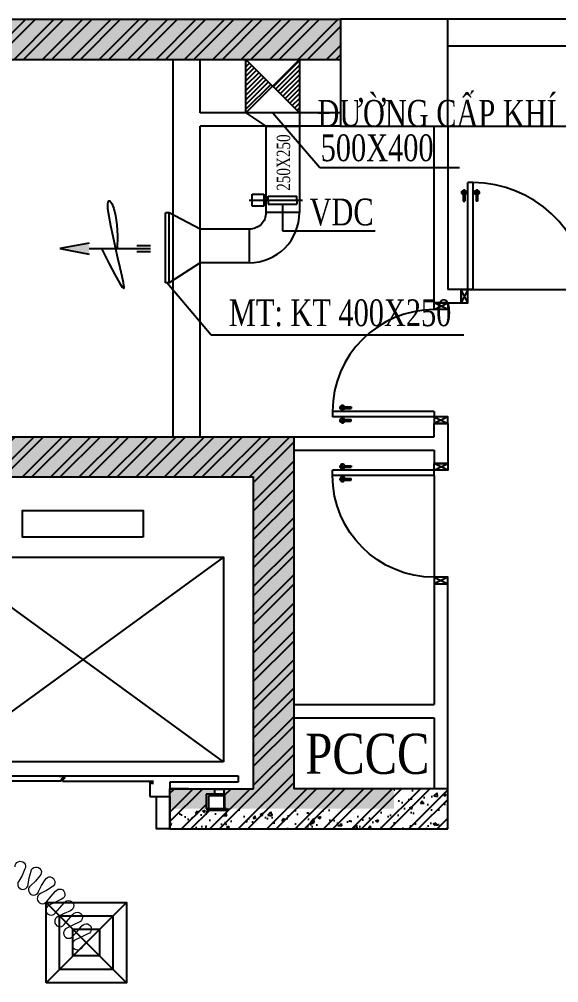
# Model space of a CAD drawing. Header units: metres. Extents: x 352651 to 1421851, y -87441 to -24441.
# Drawn here: x 1192932 to 1196962, y -55660 to -48460 of the extents above; entities that cross this region are included whole.
import ezdxf
from ezdxf.enums import TextEntityAlignment as Align

# ---------------------------------------------------------------- set-up
doc = ezdxf.new("R2010")
doc.units = ezdxf.units.M
doc.header["$LTSCALE"] = 300
doc.header["$MEASUREMENT"] = 0
for name, color, linetype in [('CUA', 8, 'CONTINUOUS'), ('CUAGIO', 2, 'CONTINUOUS'), ('HATCH', 145, 'CONTINUOUS'), ('TEXT', 4, 'CONTINUOUS'), ('THAY', 9, 'CONTINUOUS'), ('TUONG', 7, 'CONTINUOUS'), ('vach', 6, 'CONTINUOUS')]:
    doc.layers.add(name, color=color, linetype=linetype)
doc.layers.add('noi mem', color=5, linetype='BATTING', lineweight=0)
doc.styles.add('chu thich', font='vntimeh.shx', dxfattribs={"width": 0.8})
doc.styles.add('VNCC-RMD', font='vntimeh.shx', dxfattribs={"width": 0.75, "height": 300, "bigfont": 'vns.shx'})
doc.linetypes.add('BATTING', pattern='A,0.0001,-0.1,[134,ltypeshp.shx,S=0.1,R=0,X=-0.1,Y=0],-0.2,[134,ltypeshp.shx,S=0.1,R=180,X=0.1,Y=0],-0.1', length=0.4001)
pattern_1 = [(45, (715499.62, -347750.56), (-106.066017, 106.066017), []), (45, (715570.34, -347750.56), (-106.066017, 106.066017), [])]
pattern_2 = [(50, (715499.62, -347750.56), (215.178055, -18.82564), [22.5, -247.5]), (355, (715499.62, -347750.56), (-41.6254, 225.65764), [18, -198]), (100.4514, (715517.56, -347752.12), (173.552815, 206.83186), [19.12206, -210.34263]), (46.1842, (715499.62, -347690.56), (320.17231, -49.6557), [33.75, -371.25]), (96.6356, (715526.3, -347694.7), (280.39881, 292.23536), [28.68309, -315.5139]), (351.1842, (715499.62, -347690.56), (280.39858, 292.23558), [27, -297]), (21, (715529.62, -347705.56), (179.072116, -120.785667), [22.5, -247.5]), (326, (715529.62, -347705.56), (72.9946, 217.54501), [18, -198]), (71.4514, (715544.55, -347715.62), (252.06679, 96.75915), [19.12206, -210.34263]), (37.5, (715499.624, -347750.556), (3.647957, 99.868156), [0, -195.6, 0, -201, 0, -198.75]), (7.5, (715499.62, -347750.56), (78.920861, 118.323514), [0, -114.6, 0, -191.1, 0, -75.75]), (327.5, (715432.724, -347750.556), (160.146731, -6.766462), [0, -75, 0, -234, 0, -310.5]), (317.5, (715402.72, -347750.56), (174.95585, 30.031495), [0, -97.5, 0, -155.4, 0, -220.5])]

# ---------------------------------------------------------------- blocks, each defined once
blk = doc.blocks.new('c900')
at = {"layer": 'CUA', "ltscale": 0.2}
for p, q in [((22.3, 811.5), (22.3, 756.6)), ((50, 100), (50, 860)), ((90, 860), (50, 860)), ((90, 100), (90, 860)), ((117.7, 811.5), (117.7, 756.6)), ((46.9, 785.3), (-2.3, 785.3)), ((16.3, 769.1), (16.3, 719.8)), ((28.2, 769.1), (28.2, 719.8)), ((93.1, 785.3), (142.3, 785.3)), ((111.8, 769.1), (111.8, 719.8)), ((123.7, 769.1), (123.7, 719.8)), ((16.3, 719.8), (28.2, 719.8)), ((123.7, 719.8), (111.8, 719.8)), ((50, 100), (0, 0)), ((50, 0), (0, 100)), ((50, 0), (50, 100)), ((90, 100), (50, 100)), ((850, 0), (850, 100)), ((850, 0), (900, 100)), ((850, 100), (900, 0)), ((50, 0), (50, 0)), ((850, 0), (850, 0))]:
    blk.add_line(p, q, dxfattribs=at)
for points in [[(50, 100), (0, 100), (0, 0), (50, 0)], [(850, 100), (900, 100), (900, 0), (850, 0)]]:
    blk.add_lwpolyline(points, close=True, dxfattribs=at)
for centre in [(22.3, 785.3), (117.7, 785.3)]:
    blk.add_circle(centre, 17.3, dxfattribs=at)
blk.add_arc((90, 100), 760, 0, 90, dxfattribs=at)
blk = doc.blocks.new('c1000')
at = {"layer": 'CUA', "ltscale": 0.2}
for p, q in [((50, 100), (50, 900)), ((90, 900), (50, 900)), ((90, 100), (90, 900)), ((46.9, 825.3), (-2.3, 825.3)), ((16.3, 809.1), (16.3, 759.8)), ((22.3, 851.5), (22.3, 796.6)), ((28.2, 809.1), (28.2, 759.8)), ((93.1, 825.3), (142.3, 825.3)), ((111.8, 809.1), (111.8, 759.8)), ((117.7, 851.5), (117.7, 796.6)), ((123.7, 809.1), (123.7, 759.8)), ((16.3, 759.8), (28.2, 759.8)), ((123.7, 759.8), (111.8, 759.8)), ((50, 100), (0, 0)), ((50, 0), (0, 100)), ((50, 0), (50, 100)), ((90, 100), (50, 100)), ((950, 0), (950, 100)), ((950, 0), (1000, 100)), ((950, 100), (1000, 0)), ((50, 0), (50, 0)), ((950, 0), (950, 0))]:
    blk.add_line(p, q, dxfattribs=at)
for points in [[(50, 100), (0, 100), (0, 0), (50, 0)], [(950, 100), (1000, 100), (1000, 0), (950, 0)]]:
    blk.add_lwpolyline(points, close=True, dxfattribs=at)
for centre in [(22.3, 825.3), (117.7, 825.3)]:
    blk.add_circle(centre, 17.3, dxfattribs=at)
blk.add_arc((80.9, 27.6), 872.2, 4.75896, 89.39897, dxfattribs=at)
blk = doc.blocks.new('cot1')
at = {"layer": 'vach'}
blk.add_lwpolyline([(-400, -400), (400, -400), (400, 400), (-400, 400)], close=True, dxfattribs=at)
blk = doc.blocks.new('SAD')
at = {"layer": 'CUAGIO', "color": 8}
for p, q in [((-300, -300), (300, 300)), ((300, -300), (-300, 300))]:
    blk.add_line(p, q, dxfattribs=at)
at = {"layer": 'CUAGIO'}
blk.add_lwpolyline([(300, -300), (300, 300), (-300, 300), (-300, -300)], close=True, dxfattribs=at)
at = {"layer": 'CUAGIO', "color": 8}
for points in [[(200, -200), (200, 200), (-200, 200), (-200, -200)], [(100, -100), (100, 100), (-100, 100), (-100, -100)]]:
    blk.add_lwpolyline(points, close=True, dxfattribs=at)
blk = doc.blocks.new('tang ap cau thang')
at = {"layer": 'CUAGIO', "linetype": 'ByBlock', "ltscale": 1.5}
h = blk.add_hatch(dxfattribs=at)
h.set_pattern_fill('ANSI31', color=256, scale=200, style=0)
h.set_pattern_definition([(45, (0, 49505.64), (-17.6776695, 17.6776695), [])])
h.paths.add_polyline_path([(839475.9, 669.4), (839275.9, 469.4), (839475.9, 269.4)])
h.paths.add_polyline_path([(839075.9, 669.4), (839075.9, 269.4), (839275.9, 469.4)])
at = {"layer": 'CUAGIO'}
blk.add_hatch(color=1, dxfattribs=at).paths.add_polyline_path([(837685.1, -743.8), (837904.6, -702.8), (837904.6, -743.8), (837904.6, -784.8)])
at = {"layer": 'CUAGIO', "linetype": 'ByBlock', "ltscale": 1.5}
for p, q in [((839475.9, 669.4), (839075.9, 269.4)), ((839075.9, 669.4), (839475.9, 269.4))]:
    blk.add_line(p, q, dxfattribs=at)
at = {"layer": 'CUAGIO', "ltscale": 1.5}
for p, q in [((839075.9, 269.4), (839225.9, 169.4)), ((839475.9, 269.4), (839475.9, -474.9)), ((839225.9, 169.4), (839225.9, -474.9)), ((839225.9, 169.4), (839475.9, 169.4))]:
    blk.add_line(p, q, dxfattribs=at)
at = {"layer": 'CUAGIO', "color": 1}
for p, q in [((839122.5, -426.1), (839122.5, -338.7)), ((839122.5, -338.7), (839209.8, -338.7)), ((839209.8, -338.7), (839209.8, -426.1)), ((839242.9, -351.6), (839457, -351.6)), ((839242.9, -382.4), (839242.9, -351.6)), ((839457, -382.4), (839457, -351.6)), ((839101.2, -382.4), (839499.5, -382.4)), ((839209.8, -426.1), (839122.5, -426.1)), ((839242.9, -382.4), (839242.9, -413.2)), ((839242.9, -413.2), (839457, -413.2)), ((839457, -382.4), (839457, -413.2)), ((838503.2, -1000.4), (838503.2, -477.2)), ((837904.6, -702.8), (837685.1, -743.8)), ((837685.1, -743.8), (837904.6, -784.8)), ((837904.6, -743.8), (838364.3, -743.8)), ((838261.3, -720.9), (838364.3, -720.9)), ((838261.3, -766.7), (838364.3, -766.7))]:
    blk.add_line(p, q, dxfattribs=at)
at = {"layer": 'CUAGIO'}
for p, q in [((838474.1, -1000.4), (838474.1, -477.2)), ((838503.2, -477.2), (838474.1, -477.2)), ((838733.2, -599.9), (838503.2, -477.2)), ((838733.2, -849.9), (838733.2, -599.9)), ((839100.9, -599.9), (838733.2, -599.9)), ((838733.2, -849.9), (838503.2, -1000.4)), ((839100.9, -849.9), (838733.2, -849.9)), ((838503.2, -1000.4), (838474.1, -1000.4))]:
    blk.add_line(p, q, dxfattribs=at)
at = {"layer": 'CUAGIO', "ltscale": 1.5}
blk.add_lwpolyline([(839075.9, 669.4), (839475.9, 669.4), (839475.9, 269.4), (839075.9, 269.4)], close=True, dxfattribs=at)
at = {"layer": 'CUAGIO', "color": 1}
blk.add_lwpolyline([(837996.9, -743.8), (838055.1, -857.9), (838099.5, -943), (838131.5, -1000.9), (838152.4, -1033.6), (838163.6, -1043.1), (838166.3, -1031.4), (838162, -1000.4), (838152, -952.1), (838137.7, -888.9), (838120.5, -815), (838102.1, -735), (838083.8, -653.6), (838067.3, -575.4), (838054.1, -505), (838045.7, -447.1), (838043.6, -406.3), (838048.7, -386.3), (838059.4, -386.7), (838073.4, -406.2), (838088.5, -443.5), (838102.3, -497.2), (838112.6, -566), (838117, -648.7), (838113.4, -743.8)], dxfattribs=at)
at = {"layer": 'CUAGIO', "ltscale": 1.5}
blk.add_lwpolyline([(839100.9, -599.9), (839100.9, -849.9), (839100.9, -849.9, 0.414214), (839475.9, -474.9), (839475.9, -474.9), (839225.9, -474.9, -0.414214), (839100.9, -599.9)], format="xyb", close=True, dxfattribs=at)

msp = doc.modelspace()

# ---------------------------------------------------------------- hatches: boundary and pattern name
at = {"layer": 'HATCH', "linetype": 'Continuous'}
h = msp.add_hatch(dxfattribs=at)
h.set_pattern_fill('AR-CONC,_O', color=256, scale=30)
h.set_pattern_definition(pattern_2)
h.paths.add_polyline_path([(1195332.1, -48459.6), (1188998.3, -48459.6), (1188998.3, -48759.6), (1195332.1, -48759.6)])
h.paths.add_polyline_path([(1188998.3, -48459.6), (1188132.1, -48459.6), (1188132.1, -48759.6), (1188998.3, -48759.6)])
h = msp.add_hatch(dxfattribs=at)
h.set_pattern_fill('ANSI32,_O', color=256, scale=400)
h.set_pattern_definition(pattern_1)
h.paths.add_polyline_path([(1195332.1, -48459.6), (1188998.3, -48459.6), (1188998.3, -48759.6), (1195332.1, -48759.6)])
h = msp.add_hatch(dxfattribs=at)
h.set_pattern_fill('ANSI32,_O', color=256, scale=400)
h.set_pattern_definition(pattern_1)
h.paths.add_polyline_path([(1194982.1, -51579.6), (1188998.3, -51579.6), (1188998.3, -51879.6), (1191832.1, -51879.6), (1191832.1, -54215.6), (1191887.1, -54215.6), (1191887.1, -54249.6), (1191887.1, -54261.6), (1191890.6, -54261.6), (1191890.6, -54359.6), (1191904.6, -54359.6), (1192757.1, -54359.6), (1192757.1, -54209.6), (1192132.1, -54209.6), (1192132.1, -51879.6), (1194682.1, -51879.6), (1194682.1, -54209.6), (1194462.1, -54209.6), (1194462.1, -54249.6), (1194462.1, -54261.6), (1194465.6, -54261.6), (1194465.6, -54359.6), (1194479.6, -54359.6), (1195732.1, -54359.6), (1195732.1, -54209.6), (1194982.1, -54209.6)])
h.paths.add_polyline_path([(1188998.3, -51579.6), (1187732.1, -51579.6), (1187732.1, -51879.6), (1188998.3, -51879.6)])
h.paths.add_polyline_path([(1187732.1, -51579.6), (1187332.1, -51579.6), (1187332.1, -54359.6), (1187732.1, -54359.6), (1187732.1, -54209.6), (1187632.1, -54209.6), (1187632.1, -51879.6), (1187732.1, -51879.6)])
h.paths.add_polyline_path([(1188232.1, -54359.6), (1187954.6, -54359.6), (1187954.6, -54369.6), (1187809.6, -54369.6), (1187809.6, -54359.6), (1187732.1, -54359.6), (1187732.1, -54509.6), (1188232.1, -54509.6)])
h.paths.add_polyline_path([(1187732.1, -54359.6), (1187332.1, -54359.6), (1187332.1, -54509.6), (1187732.1, -54509.6)])
h.paths.add_polyline_path([(1188232.1, -54209.6), (1188092.1, -54209.6), (1187897.1, -54209.6), (1187897.1, -54249.6), (1187962.1, -54249.6), (1187962.1, -54359.6), (1188232.1, -54359.6)])
h.paths.add_polyline_path([(1189723.6, -54261.6), (1189727.1, -54261.6), (1189727.1, -54249.6), (1189727.1, -54209.6), (1189332.1, -54209.6), (1189332.1, -54267.6), (1189332.1, -54359.6), (1189723.6, -54359.6)], flags=17)
h.paths.add_polyline_path([(1190257.1, -54359.6), (1189854.6, -54359.6), (1189854.6, -54369.6), (1189709.6, -54369.6), (1189709.6, -54359.6), (1189332.1, -54359.6), (1189332.1, -54509.6), (1190257.1, -54509.6)])
h.paths.add_polyline_path([(1190257.1, -54209.6), (1189797.1, -54209.6), (1189797.1, -54249.6), (1189862.1, -54249.6), (1189862.1, -54359.6), (1190257.1, -54359.6)], flags=17)
h.paths.add_polyline_path([(1191752.1, -54249.6), (1191817.1, -54249.6), (1191817.1, -54209.6), (1191357.1, -54209.6), (1191357.1, -54359.6), (1191752.1, -54359.6)], flags=17)
h.paths.add_polyline_path([(1192757.1, -54359.6), (1191904.6, -54359.6), (1191904.6, -54369.6), (1191759.6, -54369.6), (1191759.6, -54359.6), (1191752.1, -54359.6), (1191357.1, -54359.6), (1191357.1, -54509.6), (1192757.1, -54509.6)])
h.paths.add_polyline_path([(1194327.1, -54249.6), (1194392.1, -54249.6), (1194392.1, -54209.6), (1194057.1, -54209.6), (1194057.1, -54267.6), (1194057.1, -54359.6), (1194327.1, -54359.6)], flags=17)
h.paths.add_polyline_path([(1195732.1, -54359.6), (1194479.6, -54359.6), (1194479.6, -54369.6), (1194334.6, -54369.6), (1194334.6, -54359.6), (1194327.1, -54359.6), (1194057.1, -54359.6), (1194057.1, -54509.6), (1195732.1, -54509.6)])
h.paths.add_polyline_path([(1196132.1, -54209.6), (1195732.1, -54209.6), (1195732.1, -54359.6), (1196132.1, -54359.6)])
h.paths.add_polyline_path([(1196132.1, -54359.6), (1195732.1, -54359.6), (1195732.1, -54509.6), (1196132.1, -54509.6)])
h = msp.add_hatch(dxfattribs=at)
h.set_pattern_fill('AR-CONC,_O', color=256, scale=30)
h.set_pattern_definition(pattern_2)
h.paths.add_polyline_path([(1194982.1, -51579.6), (1188998.3, -51579.6), (1188998.3, -51879.6), (1191832.1, -51879.6), (1191832.1, -54209.6), (1191357.1, -54209.6), (1191357.1, -54359.6), (1191752.1, -54359.6), (1191752.1, -54249.6), (1191817.1, -54249.6), (1191817.1, -54215.6), (1191887.1, -54215.6), (1191887.1, -54249.6), (1191887.1, -54261.6), (1191890.6, -54261.6), (1191890.6, -54359.6), (1191904.6, -54359.6), (1192757.1, -54359.6), (1192757.1, -54209.6), (1192132.1, -54209.6), (1192132.1, -51879.6), (1194682.1, -51879.6), (1194682.1, -54209.6), (1194057.1, -54209.6), (1194057.1, -54215.6), (1194057.1, -54267.6), (1194057.1, -54359.6), (1194327.1, -54359.6), (1194327.1, -54249.6), (1194392.1, -54249.6), (1194392.1, -54215.6), (1194462.1, -54215.6), (1194462.1, -54249.6), (1194462.1, -54261.6), (1194465.6, -54261.6), (1194465.6, -54359.6), (1194479.6, -54359.6), (1195732.1, -54359.6), (1195732.1, -54209.6), (1194982.1, -54209.6)])
h.paths.add_polyline_path([(1188998.3, -51579.6), (1187732.1, -51579.6), (1187732.1, -51879.6), (1188998.3, -51879.6)])
h.paths.add_polyline_path([(1187732.1, -51579.6), (1187332.1, -51579.6), (1187332.1, -54359.6), (1187732.1, -54359.6), (1187732.1, -54209.6), (1187632.1, -54209.6), (1187632.1, -51879.6), (1187732.1, -51879.6)])
h.paths.add_polyline_path([(1188232.1, -54359.6), (1187954.6, -54359.6), (1187954.6, -54369.6), (1187809.6, -54369.6), (1187809.6, -54359.6), (1187732.1, -54359.6), (1187732.1, -54509.6), (1188232.1, -54509.6)])
h.paths.add_polyline_path([(1188232.1, -54209.6), (1188092.1, -54209.6), (1187732.1, -54209.6), (1187732.1, -54359.6), (1187823.6, -54359.6), (1187823.6, -54261.6), (1187827.1, -54261.6), (1187827.1, -54249.6), (1187827.1, -54215.6), (1187897.1, -54215.6), (1187897.1, -54249.6), (1187962.1, -54249.6), (1187962.1, -54359.6), (1188232.1, -54359.6)])
at = {"layer": 'THAY', "linetype": 'Continuous'}
h = msp.add_hatch(dxfattribs=at)
h.set_pattern_fill('AR-CONC,_O', color=256, scale=30)
h.set_pattern_definition(pattern_2)
h.paths.add_polyline_path([(1196132.1, -54209.6), (1195732.1, -54209.6), (1195732.1, -54359.6), (1196132.1, -54359.6)])
h.paths.add_polyline_path([(1196132.1, -54359.6), (1195732.1, -54359.6), (1195732.1, -54509.6), (1196132.1, -54509.6)])
h.paths.add_polyline_path([(1195732.1, -54359.6), (1194479.6, -54359.6), (1194479.6, -54369.6), (1194334.6, -54369.6), (1194334.6, -54359.6), (1194327.1, -54359.6), (1194057.1, -54359.6), (1194057.1, -54509.6), (1195732.1, -54509.6)])

# ---------------------------------------------------------------- linework, layer by layer
at = {"layer": 'CUA', "linetype": 'Continuous'}
msp.add_line((1196132.1, -49259.6), (1198432.1, -49259.6), dxfattribs=at)
at = {"layer": 'CUAGIO', "linetype": 'ByBlock', "ltscale": 1.5}
for p, q in [((1194824.9, -49159.6), (1195178.3, -49568.2)), ((1195178.3, -49568.2), (1196220, -49568.2)), ((1194898.9, -49842.2), (1194898.9, -50039.6)), ((1194898.9, -50039.6), (1195590.9, -50039.6)), ((1194037.7, -50429.4), (1194366, -50816.6)), ((1194366, -50816.6), (1196253.4, -50816.6))]:
    msp.add_line(p, q, dxfattribs=at)
at = {"layer": 'noi mem', "linetype": 'ByBlock', "ltscale": 1.5}
msp.add_lwpolyline([(1192901.3, -54794.3, -1.333333), (1192974.7, -54809.5), (1192954.2, -54857.3), (1192927.8, -54899.9, 1.333333), (1192998.3, -54925.4), (1193005.2, -54875.7), (1193020, -54825.8, -1.333333), (1193086.2, -54861.1), (1193053.1, -54901.2), (1193015.8, -54934.6, 1.333333), (1193076.3, -54978.9), (1193096.9, -54933.2), (1193125.1, -54889.5, -1.333333), (1193178.7, -54941.9), (1193135.7, -54971.1), (1193090.5, -54993.7, 1.333333), (1193137, -55052.5), (1193169.4, -55013.6), (1193202.9, -54975.2, -1.333333), (1193248.3, -55034.9), (1193202.2, -55056.9), (1193156.1, -55078.8, 1.333333), (1193201.4, -55138.6), (1193235, -55100.1), (1193268.5, -55061.6, -1.333333), (1193313.9, -55121.4), (1193267.8, -55143.4), (1193221.7, -55165.3, 1.333333), (1193267, -55225.1), (1193300.6, -55186.6), (1193334.1, -55148.1, -1.333333), (1193379.5, -55207.9), (1193333.4, -55229.8), (1193287.3, -55251.8, 1.333333), (1193332.6, -55311.6), (1193366.2, -55273.1), (1193399.8, -55234.6, -1.333333), (1193445.1, -55294.4), (1193399, -55316.3), (1193352.9, -55338.3, 1.333333), (1193398.2, -55398), (1193431.8, -55359.6)], format="xyb", dxfattribs=at)
at = {"layer": 'THAY'}
for p, q in [((1196232.1, -50479.6), (1197232.1, -50479.6)), ((1196032.1, -51869.6), (1196032.1, -52629.6)), ((1194457.1, -54009.6), (1192357.1, -52479.6)), ((1194457.1, -52479.6), (1192357.1, -54009.6)), ((1192295.4, -54114.6), (1193257.1, -54114.6)), ((1193232.1, -54115.6), (1193257.1, -54115.6)), ((1193257.1, -54129), (1193245.1, -54137.6)), ((1193245.1, -54137.6), (1193245.1, -54153.6)), ((1193257.1, -54140.1), (1193255.1, -54141.6)), ((1193255.1, -54141.6), (1193255.1, -54153.6)), ((1193257.1, -54114.6), (1194567.1, -54114.6)), ((1193257.1, -54115.6), (1193257.1, -54114.6)), ((1193257.1, -54115.6), (1193259.1, -54115.6)), ((1193259.1, -54127.6), (1193257.1, -54129)), ((1193269.1, -54131.6), (1193257.1, -54140.1)), ((1193259.1, -54115.6), (1193259.1, -54127.6)), ((1193282.1, -54115.6), (1193269.1, -54115.6)), ((1193269.1, -54115.6), (1193269.1, -54131.6)), ((1194567.1, -54114.6), (1194567.1, -54160.6)), ((1193245.1, -54153.6), (1192879.1, -54153.6)), ((1193255.1, -54153.6), (1193257.1, -54153.6)), ((1193257.1, -54153.6), (1193935.1, -54153.6)), ((1193927.1, -54162.1), (1193907.1, -54162.1)), ((1193907.1, -54162.1), (1193907.1, -54215.6)), ((1193907.1, -54215.6), (1193907.1, -54267.6)), ((1193935.1, -54170.6), (1193918.1, -54170.6)), ((1194567.1, -54160.6), (1194057.1, -54160.6)), ((1194057.1, -54160.6), (1194057.1, -54215.6)), ((1194197.1, -54209.6), (1194057.1, -54209.6)), ((1194057.1, -54267.6), (1194057.1, -54215.6)), ((1194392.1, -54249.6), (1194392.1, -54215.6)), ((1194462.1, -54215.6), (1194392.1, -54215.6)), ((1194462.1, -54249.6), (1194462.1, -54215.6)), ((1193907.1, -54267.6), (1194057.1, -54267.6)), ((1194327.1, -54249.6), (1194327.1, -54359.6)), ((1194392.1, -54249.6), (1194327.1, -54249.6)), ((1194348.6, -54359.6), (1194348.6, -54261.6)), ((1194348.6, -54261.6), (1194465.6, -54261.6)), ((1194462.1, -54249.6), (1194392.1, -54249.6)), ((1194462.1, -54359.6), (1194462.1, -54249.6)), ((1194465.6, -54261.6), (1194465.6, -54359.6)), ((1194327.1, -54359.6), (1194462.1, -54359.6)), ((1194327.1, -54359.6), (1194462.1, -54359.6)), ((1194334.6, -54359.6), (1194334.6, -54369.6)), ((1194348.6, -54359.6), (1194334.6, -54359.6)), ((1194465.6, -54359.6), (1194348.6, -54359.6)), ((1194479.6, -54359.6), (1194465.6, -54359.6)), ((1194479.6, -54369.6), (1194479.6, -54359.6)), ((1194334.6, -54369.6), (1194479.6, -54369.6))]:
    msp.add_line(p, q, dxfattribs=at)
for points in [[(1193857.1, -52329.6), (1192957.1, -52329.6), (1192957.1, -52129.6), (1193857.1, -52129.6)], [(1194457.1, -54009.6), (1192357.1, -54009.6), (1192357.1, -52479.6), (1194457.1, -52479.6)]]:
    msp.add_lwpolyline(points, close=True, dxfattribs=at)
at = {"layer": 'TUONG'}
for p, q in [((1203332.1, -48459.6), (1196132.1, -48459.6)), ((1203332.1, -48659.6), (1196132.1, -48659.6)), ((1194082.1, -51579.6), (1194082.1, -48759.6)), ((1194282.1, -49159.6), (1194282.1, -48759.6)), ((1195332.1, -49159.6), (1194282.1, -49159.6)), ((1194282.1, -51579.6), (1194282.1, -49259.6)), ((1195332.1, -49259.6), (1194282.1, -49259.6)), ((1196032.1, -50579.6), (1196032.1, -49259.6)), ((1196132.1, -49259.6), (1196132.1, -50479.6)), ((1196232.1, -50479.6), (1196132.1, -50479.6)), ((1196232.1, -50579.6), (1196232.1, -50479.6)), ((1196232.1, -50479.6), (1196232.1, -50579.6)), ((1196032.1, -50579.6), (1196132.1, -50579.6)), ((1196132.1, -50579.6), (1196032.1, -50579.6)), ((1196032.1, -50579.6), (1196232.1, -50579.6)), ((1196032.1, -51579.6), (1196032.1, -51479.6)), ((1196132.1, -51479.6), (1196032.1, -51479.6)), ((1196032.1, -51479.6), (1196132.1, -51479.6)), ((1196032.1, -51479.6), (1196132.1, -51479.6)), ((1196132.1, -51479.6), (1196132.1, -51779.6)), ((1194982.1, -51579.6), (1196032.1, -51579.6)), ((1194982.1, -51679.6), (1196032.1, -51679.6)), ((1196032.1, -51679.6), (1196032.1, -51779.6)), ((1196132.1, -51779.6), (1196032.1, -51779.6)), ((1196032.1, -51779.6), (1196132.1, -51779.6)), ((1196032.1, -52679.6), (1196132.1, -52679.6)), ((1196032.1, -52679.6), (1196032.1, -53579.6)), ((1196132.1, -54209.6), (1196132.1, -52679.6)), ((1194982.1, -53579.6), (1196032.1, -53579.6)), ((1194982.1, -53679.6), (1196032.1, -53679.6)), ((1196032.1, -53679.6), (1196032.1, -54209.6))]:
    msp.add_line(p, q, dxfattribs=at)
at = {"layer": 'TUONG', "ltscale": 20}
msp.add_lwpolyline([(1194057.1, -54509.6), (1193957.1, -54509.6), (1193957.1, -54267.6), (1194057.1, -54267.6)], close=True, dxfattribs=at)
at = {"layer": 'vach'}
for p, q in [((1188032.1, -48459.6), (1195332.1, -48459.6)), ((1188132.1, -48759.6), (1195332.1, -48759.6)), ((1187332.1, -51579.6), (1194982.1, -51579.6)), ((1194982.1, -51579.6), (1194982.1, -54209.6)), ((1192132.1, -51879.6), (1194682.1, -51879.6)), ((1194682.1, -54209.6), (1194682.1, -51879.6)), ((1194057.1, -54509.6), (1194057.1, -54209.6)), ((1194057.1, -54209.6), (1194682.1, -54209.6)), ((1196132.1, -54209.6), (1194982.1, -54209.6)), ((1196132.1, -54509.6), (1196132.1, -54209.6)), ((1194057.1, -54509.6), (1194057.1, -54509.6)), ((1194057.1, -54509.6), (1196132.1, -54509.6))]:
    msp.add_line(p, q, dxfattribs=at)

# ---------------------------------------------------------------- block references
at = {"layer": 'CUAGIO', "linetype": 'ByBlock'}
msp.add_blockref('tang ap cau thang', (355549, -49429), dxfattribs=at)
at = {"layer": 'CUAGIO', "xscale": -1}
msp.add_blockref('SAD', (1193431.8, -55359.6), dxfattribs=at)
msp.add_blockref('SAD', (1193431.8, -55359.6), dxfattribs=at)
at = {"layer": 'TUONG'}
msp.add_blockref('c1000', (1196232.1, -50579.6), dxfattribs=at)
at = {"layer": 'TUONG', "rotation": 90}
msp.add_blockref('c900', (1196132.1, -51479.6), dxfattribs=at)
at = {"layer": 'TUONG', "xscale": -1, "rotation": 90}
msp.add_blockref('c900', (1196132.1, -51779.6), dxfattribs=at)
at = {"layer": 'vach'}
msp.add_blockref('cot1', (1195732.1, -48859.6), dxfattribs=at)

# ---------------------------------------------------------------- texts
at = {"layer": 'CUAGIO', "color": 3, "style": 'VNCC-RMD', "width": 0.75}
for s, p in [('®\xadêng cÊp khÝ', (1195159.9, -49262.5)), ('500x400', (1195183.5, -49520))]:
    msp.add_text(s, height=200, dxfattribs=at).set_placement(p)
msp.add_text('250x250', height=100, rotation=90, dxfattribs=at).set_placement((1194955.4, -49530.6), align=Align.CENTER)
msp.add_text('MT: kt 400x250', height=200, dxfattribs=at).set_placement((1195328.9, -50752.9), align=Align.CENTER)
at = {"layer": 'CUAGIO', "color": 3, "insert": (1195100.6, -49799.6), "char_height": 200, "width": 262.638, "attachment_point": 1, "style": 'VNCC-RMD'}
msp.add_mtext('VDC', dxfattribs=at)
at = {"layer": 'TEXT', "style": 'chu thich', "width": 0.8}
msp.add_text('pccc', height=300, dxfattribs=at).set_placement((1195532.2, -53948.9), align=Align.MIDDLE)

doc.saveas('drawing.dxf')
